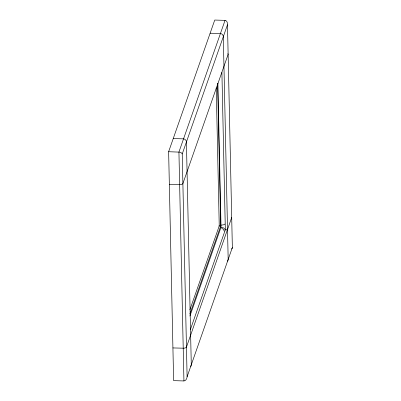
<?xml version="1.0" encoding="UTF-8"?>
<svg xmlns="http://www.w3.org/2000/svg" width="401" height="401" viewBox="0 0 401 401"><rect width="100%" height="100%" fill="white"/><g stroke="black" fill="none" stroke-linecap="round" stroke-linejoin="round"><path stroke-width="0.6" d="M232.349 247.537L187.107 376.734C186.916 378.524 185.974 380.78 183.934 380.95L173.633 380.634L168.631 151.718L214.741 20.05L225.041 20.366C227.046 20.641 227.618 23.037 227.487 24.752L232.369 248.099L231.598 248.981M225.041 20.366L178.931 152.034L183.934 380.95M187.107 376.734L182.239 153.949L227.487 24.752M189.879 309.808L219.242 225.948L216.229 87.824M189.884 313.988L220.7 225.994L217.588 83.493M189.929 316.028L221.031 227.212L217.888 83.293M190.35 329.677L225.342 229.768L221.903 72.386M227.678 261.257L228.174 259.467L223.307 36.681C223.267 35.118 222.049 33.619 220.43 33.534L210.129 33.218M190.786 366.589L191.287 364.805L186.42 142.019C186.375 140.45 185.157 138.952 183.543 138.866L173.242 138.551M224.931 224.054L223.733 224.766L220.986 225.167M168.631 151.718L179.823 152.149L181.412 152.856L182.239 153.949M169.347 184.42L180.535 184.701L182.099 184.295L182.886 183.588L228.134 54.386L227.848 53.644M218.881 225.933L220.7 225.994M225.026 229.758L227.527 229.833M172.916 347.933L184.109 348.213L185.668 347.807L186.46 347.101L231.698 217.512M221.031 227.212L223.803 228.009L225.342 229.768M221.693 228.204L223.347 229.312L224.329 231.171"/></g></svg>
